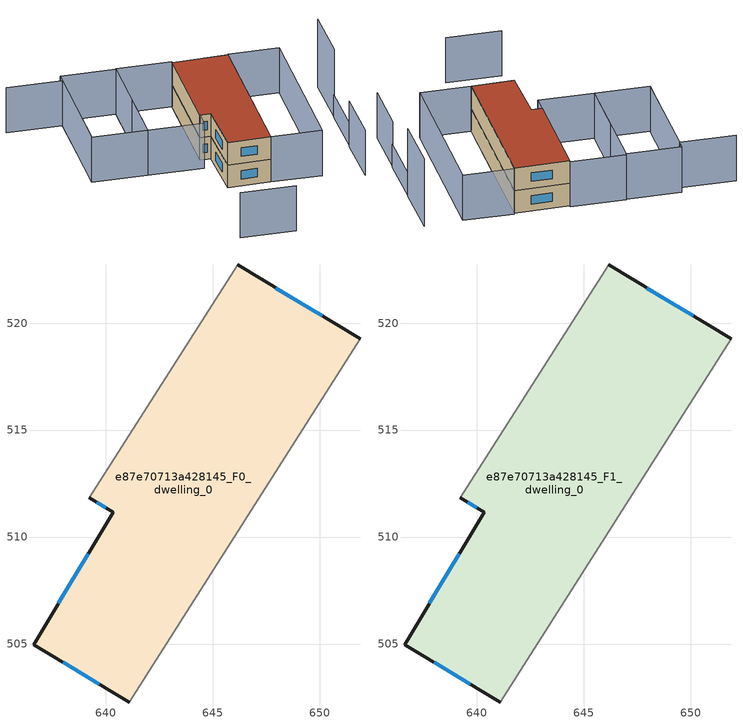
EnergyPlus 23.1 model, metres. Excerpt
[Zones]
e87e70713a428145_F0_dwelling_0
 floor ground (EU_floor_Construction): 651.91,519.26 641.1,502.29 636.64,504.98 640.35,511.16 639.23,511.83 646.17,522.72 z0
 wall outside (EU_wall_Construction): 651.91,519.26 646.17,522.72 / 639.23,511.83 640.35,511.16 636.64,504.98 641.1,502.29 z0:3
 wall adiabatic (EU_wall_Construction): 646.17,522.72 639.23,511.83 / 641.1,502.29 651.91,519.26 z0:3
 window (EU_Window_Construction): 650.12,520.34 647.96,521.64 / 638.03,504.14 639.71,503.13 / 639.19,509.23 637.79,506.9 / 639.58,511.62 640,511.37 z0.93:2.07
e87e70713a428145_F1_dwelling_0
 floor to e87e70713a428145_F0_dwelling_0 (EU_floor_Construction): 651.91,519.26 641.1,502.29 636.64,504.98 640.35,511.16 639.23,511.83 646.17,522.72 z3
 wall outside (EU_wall_Construction): 651.91,519.26 646.17,522.72 / 639.23,511.83 640.35,511.16 636.64,504.98 641.1,502.29 z3:6
 wall adiabatic (EU_wall_Construction): 646.17,522.72 639.23,511.83 / 641.1,502.29 651.91,519.26 z3:6
 window (EU_Window_Construction): 650.12,520.34 647.96,521.64 / 638.03,504.14 639.71,503.13 / 639.19,509.23 637.79,506.9 / 639.58,511.62 640,511.37 z3.93:5.07
 roof outside (EU_roof_Construction): 641.1,502.29 651.91,519.26 646.17,522.72 639.23,511.83 640.35,511.16 636.64,504.98 z6
shading: 629.02,495.8 634.68,492.2 / 649.74,495.42 653.46,501.44 / 628.6,532.68 634.29,529.06 / 634.29,529.06 627.06,517.71 / 641.1,502.29 651.99,519.39 / 651.99,519.39 657.2,516.07 / 657.2,516.07 646.32,498.97 / 646.32,498.97 641.1,502.29 / 632.51,513.8 640.61,526.53 / 640.61,526.53 646.29,522.91 / 646.29,522.91 638.19,510.19 / 638.19,510.19 632.51,513.8 / 640.53,526.4 632.5,513.79 / 632.5,513.79 626.86,517.39 / 626.86,517.39 634.88,529.99 / 634.88,529.99 640.53,526.4 z0:6; 653.54,501.39 657.34,507.53 z0:3; 657.42,507.48 661.31,513.77 z0:9
[Building]
EU S2 Campaign: North Axis=0; Terrain=City; Solar Distribution=FullExterior
[Site:Location]
Montreal-Trudeau.Intl.AP: Latitude=45.4667; Longitude=-73.75; Time Zone=-5; Elevation=36
[SizingPeriod:WeatherFileDays]
AnnualSizingPeriod: Begin Month=1; Begin Day of Month=1; End Month=12; End Day of Month=31; Day of Week for Start Day=Monday; Use Weather File Daylight Saving Period=No; Use Weather File Rain and Snow Indicators=No
[MATERIAL]
EU_InternalMass_Material: Roughness=MediumRough; Thickness=0.1; Conductivity=1; Density=1800; Specific Heat=900; Thermal Absorptance=0.9; Solar Absorptance=0.7; Visible Absorptance=0.7
[MATERIAL:NOMASS] Roughness=MediumRough; Thermal Absorptance=0.9; Solar Absorptance=0.7; Visible Absorptance=0.7
Name | Thermal Resistance
EU_wall_NoMass; EU_floor_NoMass | 1.36485
EU_roof_NoMass | 2.55992
[WINDOWMATERIAL:SIMPLEGLAZINGSYSTEM]
EU_Window_SimpleGlazing: UFactor=3.92339; Solar Heat Gain Coefficient=0.8; Visible Transmittance=0.8
[CONSTRUCTION]
EU_wall_Construction: EU_wall_NoMass
EU_roof_Construction: EU_roof_NoMass
EU_floor_Construction: EU_floor_NoMass
EU_Window_Construction: EU_Window_SimpleGlazing
EU_InternalMass_Construction: EU_InternalMass_Material
[ZONE] Type=1; Multiplier=1; Ceiling Height=autocalculate; Floor Area=autocalculate; Part of Total Floor Area=Yes
Name | Volume
e87e70713a428145_F0_dwelling_0 | 374.159
e87e70713a428145_F1_dwelling_0 | 374.158
[INTERNALMASS] Construction=EU_InternalMass_Construction; Surface Area=124.719
Name | Zone or ZoneList
e87e70713a428145_F0_dwelling_0_EU_InternalMass | e87e70713a428145_F0_dwelling_0
e87e70713a428145_F1_dwelling_0_EU_InternalMass | e87e70713a428145_F1_dwelling_0
[OTHEREQUIPMENT] Fuel Type=Electricity; Design Level Calculation Method=Watts/Area; Power per Zone Floor Area=1; Fraction Latent=0; Fraction Radiant=0; Fraction Lost=0; Carbon Dioxide Generation Rate=0; EndUse Subcategory=EU_Step8_InternalGains
Name | Zone or ZoneList or Space or SpaceList | Schedule
EU_Step8_InternalGain_e87e70713a428145_F0_dwelling_0_f000 | e87e70713a428145_F0_dwelling_0 | EU_Step8_GainSchedule_e87e70713a428145_F0_dwelling_0_f000
EU_Step8_InternalGain_e87e70713a428145_F1_dwelling_0_f000 | e87e70713a428145_F1_dwelling_0 | EU_Step8_GainSchedule_e87e70713a428145_F1_dwelling_0_f000
[ZONEVENTILATION:DESIGNFLOWRATE] Schedule=EU_AlwaysOn; Design Flow Rate Calculation Method=AirChanges/Hour; Air Changes per Hour=0.860309; Ventilation Type=Natural; Fan Pressure Rise=0; Fan Total Efficiency=1; Constant Term Coefficient=1; Temperature Term Coefficient=0; Velocity Term Coefficient=0; Velocity Squared Term Coefficient=0; Minimum Indoor Temperature=-100; Maximum Indoor Temperature=100; Delta Temperature=-100; Minimum Outdoor Temperature=-100; Maximum Outdoor Temperature=100; Maximum Wind Speed=40
Name | Zone or ZoneList or Space or SpaceList
EU_ConstantAir_e87e70713a428145_F0_dwelling_0 | e87e70713a428145_F0_dwelling_0
EU_ConstantAir_e87e70713a428145_F1_dwelling_0 | e87e70713a428145_F1_dwelling_0
[HVACTEMPLATE:THERMOSTAT] Constant Heating Setpoint=20; Constant Cooling Setpoint=50
EU_HeatOnly_e87e70713a428145_F0_dwelling_0; EU_HeatOnly_e87e70713a428145_F1_dwelling_0
[HVACTEMPLATE:ZONE:IDEALLOADSAIRSYSTEM] System Availability Schedule=EU_AlwaysOn; Maximum Heating Supply Air Temperature=50; Minimum Cooling Supply Air Temperature=13; Maximum Heating Supply Air Humidity Ratio=0.0156; Minimum Cooling Supply Air Humidity Ratio=0.0077; Heating Limit=NoLimit; Cooling Limit=NoLimit; Heating Availability Schedule=EU_AlwaysOn; Cooling Availability Schedule=EU_CoolingOff; Dehumidification Control Type=ConstantSensibleHeatRatio; Cooling Sensible Heat Ratio=0.7; Dehumidification Setpoint=60; Humidification Control Type=None; Humidification Setpoint=30; Outdoor Air Method=None; Outdoor Air Flow Rate per Person=0.00944; Outdoor Air Flow Rate per Zone Floor Area=0; Outdoor Air Flow Rate per Zone=0; Demand Controlled Ventilation Type=None; Outdoor Air Economizer Type=NoEconomizer; Heat Recovery Type=None; Sensible Heat Recovery Effectiveness=0.7; Latent Heat Recovery Effectiveness=0.65
Name | Template Thermostat
e87e70713a428145_F0_dwelling_0 | EU_HeatOnly_e87e70713a428145_F0_dwelling_0
e87e70713a428145_F1_dwelling_0 | EU_HeatOnly_e87e70713a428145_F1_dwelling_0
[SIZING:ZONE] Zone Cooling Design Supply Air Temperature Input Method=SupplyAirTemperature; Zone Cooling Design Supply Air Temperature=13; Zone Heating Design Supply Air Temperature Input Method=SupplyAirTemperature; Zone Heating Design Supply Air Temperature=50; Zone Cooling Design Supply Air Humidity Ratio=0.008; Zone Heating Design Supply Air Humidity Ratio=0.008; Cooling Design Air Flow Method=DesignDay; Cooling Design Air Flow Rate=0; Cooling Minimum Air Flow per Zone Floor Area=0.000762; Cooling Minimum Air Flow=0; Cooling Minimum Air Flow Fraction=0.2; Heating Design Air Flow Method=DesignDay; Heating Design Air Flow Rate=0; Heating Maximum Air Flow per Zone Floor Area=0.002032; Heating Maximum Air Flow=0.141576; Heating Maximum Air Flow Fraction=0.3; Account for Dedicated Outdoor Air System=No; Dedicated Outdoor Air System Control Strategy=NeutralSupplyAir; Dedicated Outdoor Air Low Setpoint Temperature for Design=autosize; Dedicated Outdoor Air High Setpoint Temperature for Design=autosize; Zone Load Sizing Method=Sensible Load Only No Latent Load; Zone Latent Cooling Design Supply Air Humidity Ratio Input Method=HumidityRatioDifference; Zone Cooling Design Supply Air Humidity Ratio Difference=0.005; Zone Latent Heating Design Supply Air Humidity Ratio Input Method=HumidityRatioDifference; Zone Humidification Design Supply Air Humidity Ratio Difference=0.005
e87e70713a428145_F0_dwelling_0; e87e70713a428145_F1_dwelling_0
[SCHEDULE:CONSTANT]
Name | Hourly Value
EU_AlwaysOn | 1
EU_CoolingOff | 0
[SCHEDULE:FILE] Column Number=1; Rows to Skip at Top=0; Number of Hours of Data=8760; Column Separator=Comma; Interpolate to Timestep=No; Minutes per Item=60; Adjust Schedule for Daylight Savings=Yes
Name | File
EU_Step8_GainSchedule_e87e70713a428145_F0_dwelling_0_f000 | ../../schedules/e87e70713a428145/e87e70713a428145_F0_dwelling_0_f000_gain.csv
EU_Step8_GainSchedule_e87e70713a428145_F1_dwelling_0_f000 | ../../schedules/e87e70713a428145/e87e70713a428145_F1_dwelling_0_f000_gain.csv
